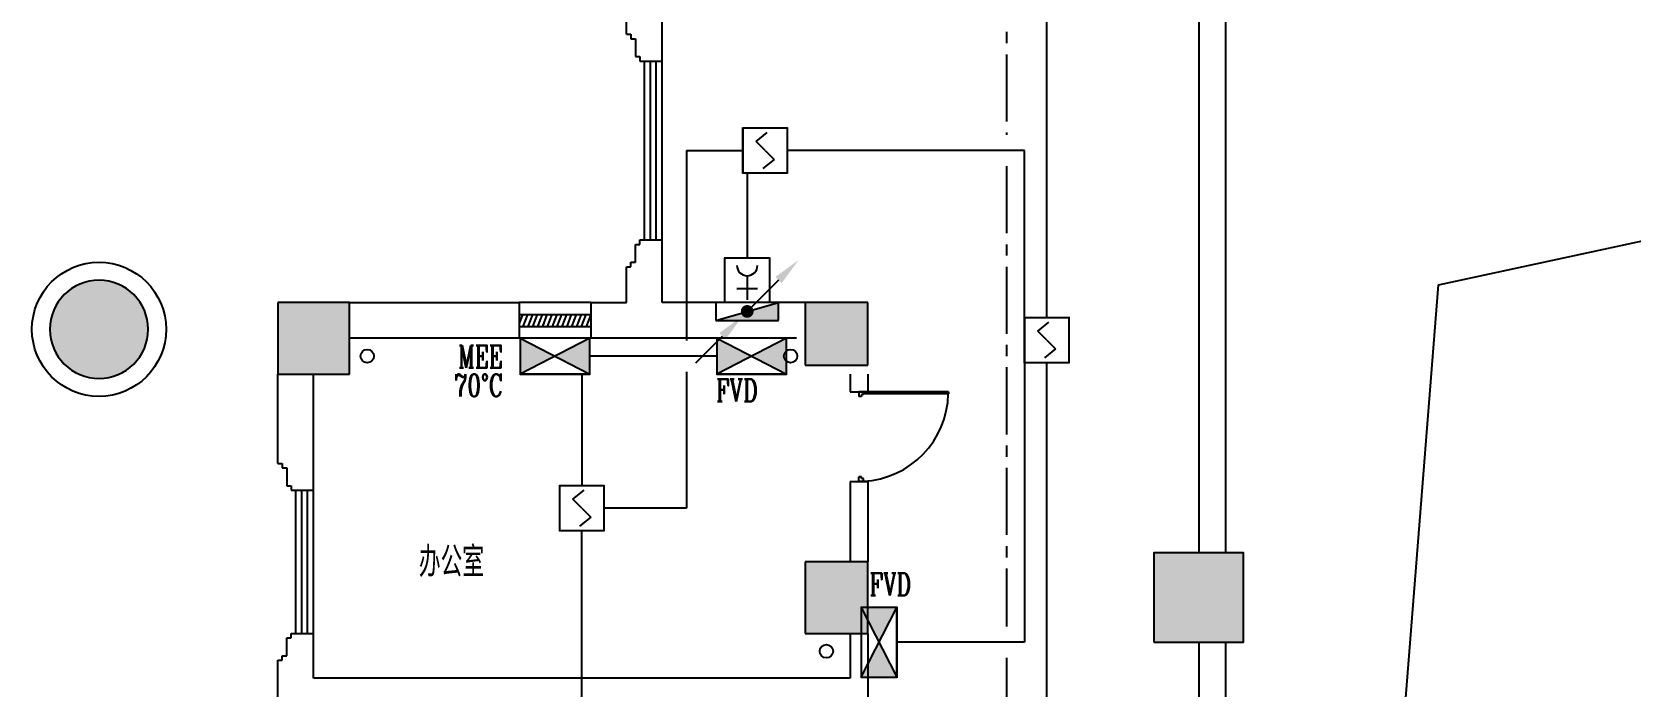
# Model space of a CAD drawing. Extents: x 190999 to 918899, y -200814 to 215286.
# Drawn here: x 770699 to 788585, y -9596 to -2271 of the extents above; entities that cross this region are included whole.
import ezdxf

# ---------------------------------------------------------------- set-up
doc = ezdxf.new("R2010")
doc.units = 0
doc.header["$LTSCALE"] = 1000
doc.header["$MEASUREMENT"] = 0
doc.linetypes.add('CENTER2', pattern=[1.125, 0.75, -0.125, 0.125, -0.125])
doc.linetypes.add('HIDDEN', pattern=[0.375, 0.25, -0.125])
for name, color, linetype in [('00-EQUIP', 3, 'Continuous'), ('00-LWIRE', 4, 'Continuous'), ('00-WIRE-4', 6, 'Continuous'), ('A-卫生间', 250, 'Continuous'), ('A-墙线', 2, 'Continuous'), ('A-外包装修', 250, 'Continuous'), ('A-外窗', 145, 'Continuous'), ('A-门', 167, 'Continuous'), ('COLUMN', 2, 'Continuous'), ('EQUIP_消火栓', 1, 'Continuous'), ('PUB_HATCH', 250, 'Continuous'), ('STAIR', 5, 'Continuous'), ('WALL', 2, 'Continuous'), ('WINDOW', 177, 'Continuous'), ('房间名称', 7, 'Continuous'), ('暖通-风-说明', 3, 'Continuous'), ('雨水管', 151, 'Continuous')]:
    doc.layers.add(name, color=color, linetype=linetype)
doc.styles.add('_TCH_DIM', font='SIMPLEX', dxfattribs={"bigfont": 'GBCBIG'})
doc.styles.add('HZ-ZGBZ', font='romanc.shx', dxfattribs={"width": 0.65})
doc.styles.get("Standard").update_dxf_attribs({"font": 'simhei.ttf'})

# ---------------------------------------------------------------- blocks, each defined once
blk = doc.blocks.new('$TwtSys$00000434')
for p, q in [((-0.5, 0.5), (-0.5, -0.5)), ((-0.5, -0.5), (0.5, 0.5)), ((0.5, 0.5), (-0.5, 0.5)), ((0.5, -0.5), (0.5, 0.5)), ((-0.5, -0.5), (0.5, -0.5))]:
    blk.add_line(p, q)
blk.add_solid([(0.5, -0.5), (0.5, 0.5), (-0.5, -0.5)])
blk = doc.blocks.new('m1000')
at = {"layer": 'A-墙线'}
for p, q in [((0, 0), (0, 200)), ((1000, 0), (1000, 200))]:
    blk.add_line(p, q, dxfattribs=at)
at = {"layer": 'A-门'}
for p, q in [((0, 1100), (5.820766091346741e-11, 100.0000000009313)), ((0, 1100), (19.99999999994179, 1099.999999999069)), ((19.99999999994179, 1099.999999999069), (20.00000000005821, 150.0000000009313)), ((5.820766091346741e-11, 150.0000000009313), (29.99999999994179, 150.0000000009313)), ((5.820766091346741e-11, 100.0000000009313), (50.00000000005821, 100.0000000009313)), ((29.99999999994179, 150.0000000009313), (30, 130)), ((30, 130), (50.00000000005821, 130.0000000009313)), ((50.00000000005821, 130.0000000018626), (50.00000000005821, 100.0000000009313)), ((950.0000000000582, 130.0000000018626), (950.0000000000582, 100.0000000009313)), ((970.0000000001164, 130), (950.0000000000582, 130.0000000009313)), ((1000.000000000058, 100.0000000009313), (950.0000000000582, 100.0000000009313)), ((970.0000000001746, 150.0000000009313), (970.0000000001164, 130)), ((1000.000000000058, 150.0000000009313), (970.0000000001746, 150.0000000009313)), ((1000.000000000058, 150.0000000009313), (1000.000000000058, 100.0000000009313))]:
    blk.add_line(p, q, dxfattribs=at)
blk.add_arc((5.820766091346741e-11, 100.0000000009313), 1000, 2.865983971930656, 88.85400800037786, dxfattribs=at)
blk = doc.blocks.new('$WINLIB2D$00000039')
at = {"color": 0}
for p, q in [((0.5000000000016556, 0.4999999999536158), (-0.4999999999983444, 0.5000000000445652)), ((-0.4999999999994316, 0.1666666667124446), (0.5000000000005684, 0.1666666666205856)), ((-0.4518745131427337, -0.1666666666260426), (-0.5000000000072333, 0.08358586507802102)), ((-0.383883476490162, -0.166666666632409), (-0.4479860405916867, 0.1666666667078971)), ((-0.3158924398378105, -0.166666666637866), (-0.3799950039392783, 0.1666666667006211)), ((-0.2479014031852032, -0.166666666645142), (-0.3120039672867279, 0.1666666666951642)), ((-0.1799103665328516, -0.1666666666505989), (-0.2440129306343195, 0.1666666666887977)), ((-0.1119193298802728, -0.1666666666569654), (-0.1760218939817975, 0.1666666666824312)), ((-0.04392829322789282, -0.1666666666633319), (-0.1080308573293252, 0.1666666666760648)), ((0.02406274342471448, -0.1666666666696983), (-0.04003982067681022, 0.1666666666696983)), ((0.09205378007703047, -0.1666666666751553), (0.02795121597556971, 0.1666666666642413)), ((0.1600448167296094, -0.1666666666815217), (0.09594225262809175, 0.1666666666578749)), ((0.2280358533819609, -0.1666666666878882), (0.1639332892805214, 0.1666666666505989)), ((0.2960268900345682, -0.1666666666942547), (0.2319243259330435, 0.1666666666460515)), ((0.3640179266869765, -0.1666666667006211), (0.2999153625854802, 0.166666666639685)), ((0.432008963339527, -0.1666666667060781), (0.3679063992380023, 0.166666666632409)), ((0.4999999999916795, -0.1666666667115351), (0.4358974358904675, 0.1666666666260426)), ((-0.5000000000005755, -0.1666666666214951), (0.4999999999994245, -0.1666666667124446)), ((0.4999999999983302, -0.5000000000463842), (-0.5000000000016698, -0.4999999999554348))]:
    blk.add_line(p, q, dxfattribs=at)
blk = doc.blocks.new('_FZH')
blk.add_lwpolyline([(-0.5, -0.5), (0.5, -0.5), (0.5, 0.5), (-0.5, 0.5)], close=True)
at = {"layer": 'PUB_HATCH'}
blk.add_solid([(-0.5, -0.5), (0.5, -0.5), (-0.5, 0.5), (0.5, 0.5)], dxfattribs=at)
blk = doc.blocks.new('_LINKPT1')
at = {"color": 0}
blk.add_line((0, 0), (0, 0), dxfattribs=at)
blk = doc.blocks.new('3S1KCGW2')
for p, q in [((0.499999999999875, 0.499999999999875), (-0.499999999999875, 0.499999999999875)), ((-0.499999999999875, 0.499999999999875), (-0.499999999999875, -0.499999999999875)), ((-0.2, 0.2), (0.05, 0.4)), ((0.499999999999875, -0.499999999999875), (0.499999999999875, 0.499999999999875)), ((0, 0), (-0.2, 0.2)), ((0, 0), (0.2, -0.2)), ((0.2, -0.2), (-0.05, -0.4)), ((-0.499999999999875, -0.499999999999875), (0.499999999999875, -0.499999999999875))]:
    blk.add_line(p, q)
at = {"const_width": 0.04, "flags": 128}
blk.add_lwpolyline([(-0.499999999999875, -0.499999999999875), (-0.499999999999875, 0.499999999999875), (0.499999999999875, 0.499999999999875), (0.499999999999875, -0.499999999999875)], close=True, dxfattribs=at)
at = {"xscale": 0.002, "yscale": 0.002, "zscale": 0.002}
for p in [(0, 0.499999999999875), (-0.499999999999875, 0), (0.499999999999875, 0), (0, -0.499999999999875)]:
    blk.add_blockref('_LINKPT1', p, dxfattribs=at)
at = {"flags": 9}
blk.add_attdef('A', (0, 0), '', height=2e-05, dxfattribs=at)
blk = doc.blocks.new('J62IR8YJ')
for p, q in [((-0.5000000000001503, 1.000000000000284), (0.5000000000001503, 1.000000000000284)), ((-0.5000000000001503, 0), (-0.5000000000001503, 1.000000000000284)), ((0.5000000000001503, 1.000000000000284), (0.5000000000001503, 0)), ((0, 0.5980510358777451), (0, 0.05958949741605579)), ((0.5000000000001503, 0), (-0.5000000000001503, 0)), ((-0.2307692307693, 0.311867364274292), (0.2307692307693, 0.311867364274292))]:
    blk.add_line(p, q)
at = {"const_width": 0.04, "flags": 128}
blk.add_lwpolyline([(-0.5000000000001503, 0), (-0.5000000000001503, 1.000000000000284), (0.5000000000001503, 1.000000000000284), (0.5000000000001503, 0)], close=True, dxfattribs=at)
blk.add_arc((0, 0.8288202666470283), 0.2307692307693, 180, 0)
at = {"xscale": 0.002, "yscale": 0.00200000000000955, "zscale": 0.002}
for p in [(0, 1.000000000000284), (-0.5000000000001503, 0.5000000000001421), (0.5000000000001503, 0.5000000000001421), (0, 0)]:
    blk.add_blockref('_LINKPT1', p, dxfattribs=at)
at = {"flags": 9}
blk.add_attdef('A', (0, 0), '', height=2e-05, dxfattribs=at)
blk = doc.blocks.new('6H2KALM6')
for p, q in [((-0.7799999999988358, 0.3999999999996362), (0.7799999999988358, -0.3999999999996362)), ((0.7799999999988358, 0.3999999999996362), (-0.7799999999988358, -0.3999999999996362)), ((0.7799999999988358, 0.3999999999996362), (-0.7799999999988358, 0.3999999999996362)), ((-0.7799999999988358, 0.3999999999996362), (-0.7799999999988358, -0.3999999999996362)), ((0.7799999999988358, -0.3999999999996362), (0.7799999999988358, 0.3999999999996362)), ((-0.7799999999988358, -0.3999999999996362), (0.7799999999988358, -0.3999999999996362))]:
    blk.add_line(p, q)
at = {"const_width": 0.04}
blk.add_lwpolyline([(-0.7799999999988358, 0.3999999999996362), (-0.7799999999988358, -0.3999999999996362), (0.7799999999988358, -0.3999999999996362), (0.7799999999988358, 0.3999999999996362)], close=True, dxfattribs=at)
for points in [[(-0.7799999999988358, 0.3999999999996362), (-7.958078640513122e-16, -7.958078640513122e-16), (-0.7799999999988358, -0.3999999999996362)], [(0.7799999999988358, 0.3999999999996362), (3.410605131648481e-16, -1.70530256582424e-16), (0.7799999999988358, -0.3999999999996362)]]:
    blk.add_solid(points)
at = {"xscale": 0.002, "yscale": 0.002, "zscale": 0.002}
for p in [(0, 0.3999999999996362), (-0.7799999999988358, 0), (0.7799999999988358, 0), (0, -0.3999999999996362)]:
    blk.add_blockref('_LINKPT1', p, dxfattribs=at)
at = {"flags": 9}
blk.add_attdef('A', (0, 0), '', height=2e-05, dxfattribs=at)
blk = doc.blocks.new('_WRLD1L')
for p, q in [((0.7000000000000001, 0.7000000000000001), (0, 0)), ((0.1041666666666562, 0.1041666666666562), (0.1041666666666562, 0.1041666666666562)), ((-0.1041666666666562, -0.1041666666666562), (-0.1041666666666562, -0.1041666666666562))]:
    blk.add_line(p, q)
at = {"const_width": 0.1425}
blk.add_lwpolyline([(-0.07125, 0, 1), (0.07125, 0, 1)], format="xyb", close=True, dxfattribs=at)
blk.add_solid([(0.63, 0.77), (0.77, 0.63), (1.15, 1.15)])
at = {"width": 0.8, "flags": 9}
blk.add_attdef('A', (0, 0), '', height=2e-05, dxfattribs=at)
blk = doc.blocks.new('_WRLD10L')
for p, q in [((1.15, 1.15), (0.55, 0.55)), ((0.1041666666666562, 0.1041666666666562), (0.1041666666666562, 0.1041666666666562)), ((-0.1041666666666562, -0.1041666666666562), (-0.1041666666666562, -0.1041666666666562))]:
    blk.add_line(p, q)
at = {"const_width": 0.1425}
blk.add_lwpolyline([(-0.07125, 0, 1), (0.07125, 0, 1)], format="xyb", close=True, dxfattribs=at)
blk.add_solid([(0.6200000000000003, 0.4800000000000002), (0.4800000000000002, 0.6200000000000003), (0.1000000000000001, 0.1000000000000001)])
at = {"width": 0.8, "flags": 9}
blk.add_attdef('A', (0, 0), '', height=2e-05, dxfattribs=at)

msp = doc.modelspace()

# ---------------------------------------------------------------- hatches: boundary and pattern name
at = {"layer": 'PUB_HATCH'}
for points in [[(770898.5377649828, -5596.303518227272, 0.9999999999999999), (771998.5377888246, -5596.303518227272, 0.9999999999999999)], [(774248.5377769007, -6096.303518229368), (774248.5377768998, -5296.303518225177), (773448.5377769037, -5296.303518226807), (773448.5377769052, -6096.303518230765)], [(780048.5377769095, -5996.303518213768), (780048.5377769037, -5296.303518226807), (779348.5339622045, -5296.303518223547), (779348.5339622005, -5996.303518236818)], [(780048.5377768995, -8996.303518227738), (780048.5377769035, -8196.30351822378), (779348.5339621966, -8196.303518228902), (779348.5339621977, -8996.303518226807)]]:
    msp.add_hatch(color=256, dxfattribs=at).paths.add_polyline_path(points)

# ---------------------------------------------------------------- linework, layer by layer
at = {"layer": '00-WIRE-4', "linetype": 'CENTER2'}
for p, q in [((781598.5377769042, 4228.696481779247), (781598.5377769042, -3421.306569978391)), ((781598.5377769042, -3771.306569978391), (781598.5377769042, -8921.305044099485)), ((781598.5377769042, -9271.305044099485), (781598.5377769042, -17346.30656997839))]:
    msp.add_line(p, q, dxfattribs=at)
at = {"layer": '00-WIRE-4'}
for p, q in [((782048.5377769041, -5466.306569978624), (782048.5377769041, 4228.69648177913)), ((778020.3629188646, -3596.306569978391), (778020.3629188646, -5721.303518220986)), ((778020.3629188646, -3596.306569978391), (778648.537776904, -3596.306569978391)), ((781798.5377769042, -3596.306569978391), (779148.537776904, -3596.306569978391)), ((781798.5377769042, -5466.306569978624), (781798.5377769042, -3596.306569978391)), ((778698.5339622088, -3846.306569978333), (778698.5339622087, -4796.303518224129)), ((778358.5377769044, -5896.303518220986), (776938.5377769035, -5896.303518220986)), ((778020.3629188646, -6071.303518220986), (778020.3629188646, -7596.306569978391)), ((781798.5377769042, -5966.306569978449), (781798.5377769042, -9096.305044099485)), ((782048.5377769041, -17346.30656997862), (782048.5377769041, -5966.306569978391)), ((776848.5377769042, -6096.303518220811), (776848.5377769042, -7346.306569978449)), ((778020.3629188646, -7596.306569978391), (777098.5377769042, -7596.306569978391)), ((776848.5377769042, -11346.30656997862), (776848.5377769042, -7846.306569978275)), ((781798.5377769042, -9096.305044099485), (780373.5377769037, -9096.305044099485))]:
    msp.add_line(p, q, dxfattribs=at)
at = {"layer": 'A-卫生间', "linetype": 'HIDDEN'}
msp.add_circle((792748.5377769038, -17596.3035182154), 8600, dxfattribs=at)
at = {"layer": 'A-墙线'}
for p, q in [((777348.5377769048, -2296.3035182147), (777348.5377769029, -1896.306569971814)), ((777748.5377769036, -2596.3035182147), (777748.5377769036, -1896.303518215398)), ((777348.5377769048, -2296.3035182147), (777398.5377769048, -2296.3035182147)), ((777398.5377769048, -2296.3035182147), (777398.5377769048, -2346.3035182147)), ((777398.5377769048, -2346.3035182147), (777448.537776905, -2346.3035182147)), ((777448.537776905, -2346.3035182147), (777448.5377769048, -2546.3035182147)), ((777448.5377769048, -2546.3035182147), (777498.5377769048, -2546.3035182147)), ((777498.5377769048, -2546.3035182147), (777498.5377769048, -2596.3035182147)), ((777498.5377769048, -2596.3035182147), (777748.5377769048, -2596.3035182147)), ((777448.5377769048, -4646.303518215165), (777498.5377769048, -4646.303518215165)), ((777448.537776905, -4846.303518215165), (777448.5377769048, -4646.303518215165)), ((777498.5377769048, -4646.303518215165), (777498.5377769048, -4596.303518215165)), ((777498.5377769048, -4596.303518215165), (777748.5377769048, -4596.303518215165)), ((777748.5377769036, -5296.303518215398), (777748.5377769036, -4596.3035182147)), ((777348.5377769036, -5296.303518215398), (777348.5377769036, -4896.3035182147)), ((777348.5377769048, -4896.303518215165), (777398.5377769048, -4896.303518215165)), ((777398.5377769048, -4846.303518215165), (777448.537776905, -4846.303518215165)), ((777398.5377769048, -4896.303518215165), (777398.5377769048, -4846.303518215165)), ((779348.5408286618, -5296.303518215631), (777748.537776904, -5296.303518215631)), ((776148.5419730603, -5696.303518246132), (774248.5377769005, -5696.303518245899)), ((779248.5339622087, -5696.303518227971), (776948.5419730602, -5696.303518227971)), ((773448.537776904, -7096.305044094071), (773448.5377769044, -6096.303518218891)), ((773848.537776904, -7396.305044094071), (773848.5377769044, -6096.303518218192)), ((779848.5377769002, -6096.303518222383), (779848.5377769002, -6296.303518222616)), ((780048.5377769002, -6096.303518222616), (780048.5377769002, -6296.303518222616)), ((773448.537776904, -7096.305044094071), (773498.537776904, -7096.305044094071)), ((773498.537776904, -7096.305044094071), (773498.537776904, -7146.305044094071)), ((773498.537776904, -7146.305044094071), (773548.5377769042, -7146.305044094071)), ((773548.5377769042, -7146.305044094071), (773548.537776904, -7346.305044094071)), ((779848.537776904, -7296.303518222616), (779848.537776904, -8196.30656997228)), ((780048.5377769038, -7296.303518222616), (780048.537776904, -8196.303518212138)), ((773548.537776904, -7346.305044094071), (773598.537776904, -7346.305044094071)), ((773598.537776904, -7346.305044094071), (773598.537776904, -7396.305044094071)), ((773598.537776904, -7396.305044094071), (773848.537776904, -7396.305044094071)), ((773548.537776904, -9046.305044094071), (773598.537776904, -9046.305044094071)), ((773548.5377769042, -9246.305044094071), (773548.537776904, -9046.305044094071)), ((773598.537776904, -9046.305044094071), (773598.537776904, -8996.305044094071)), ((773598.537776904, -8996.305044094071), (773848.537776904, -8996.305044094071)), ((773848.537776904, -9496.305044094071), (773848.537776904, -8996.305044094071)), ((779848.537776904, -8996.30656997484), (779848.537776904, -9496.305044094071)), ((780048.537776904, -8996.306569975772), (780048.537776904, -11994.26460274842)), ((773448.537776904, -9896.305044094071), (773448.537776904, -9296.305044094071)), ((773448.537776904, -9296.305044094071), (773498.537776904, -9296.305044094071)), ((773498.537776904, -9246.305044094071), (773548.5377769042, -9246.305044094071)), ((773498.537776904, -9296.305044094071), (773498.537776904, -9246.305044094071)), ((779848.537776904, -9496.305044094304), (773848.537776904, -9496.305044094071))]:
    msp.add_line(p, q, dxfattribs=at)
at = {"layer": 'A-外包装修'}
msp.add_circle((771448.540828662, -5596.306569972978), 750, dxfattribs=at)
at = {"layer": 'A-外窗'}
for p, q in [((777548.5377769048, -4596.303518215165), (777548.5377769048, -2596.3035182147)), ((777618.5377769048, -4596.303518215165), (777618.5377769048, -2596.3035182147)), ((777678.5377769048, -4596.303518215165), (777678.5377769048, -2596.3035182147)), ((777748.5377769048, -4596.303518215165), (777748.5377769048, -2596.3035182147)), ((773648.537776904, -8996.305044094071), (773648.537776904, -7396.305044094071)), ((773718.537776904, -8996.305044094071), (773718.537776904, -7396.305044094071)), ((773778.537776904, -8996.305044094071), (773778.537776904, -7396.305044094071)), ((773848.537776904, -8996.305044094071), (773848.537776904, -7396.305044094071))]:
    msp.add_line(p, q, dxfattribs=at)
at = {"layer": 'COLUMN'}
for p, q in [((774248.5377768998, -5296.303518225177), (773448.5377769037, -5296.303518226807)), ((773448.5377769037, -5296.303518226807), (773448.5377769052, -6096.303518230765)), ((774248.5377769007, -6096.303518229368), (774248.5377768998, -5296.303518225177)), ((780048.5377769037, -5296.303518226807), (779348.5339622045, -5296.303518223547)), ((779348.5339622045, -5296.303518223547), (779348.5339622005, -5996.303518236818)), ((780048.5377769095, -5996.303518213768), (780048.5377769037, -5296.303518226807)), ((779348.5339622005, -5996.303518236818), (780048.5377769095, -5996.303518213768)), ((773448.5377769052, -6096.303518230765), (774248.5377769007, -6096.303518229368)), ((780048.5377769035, -8196.30351822378), (779348.5339621966, -8196.303518228902)), ((779348.5339621966, -8196.303518228902), (779348.5339621977, -8996.303518226807)), ((780048.5377768995, -8996.303518227738), (780048.5377769035, -8196.30351822378)), ((779348.5339621977, -8996.303518226807), (780048.5377768995, -8996.303518227738))]:
    msp.add_line(p, q, dxfattribs=at)
for start, end in [(0, 180), (180, 0)]:
    msp.add_arc((771448.5377769037, -5596.303518227272), 550.000011920929, start, end, dxfattribs=at)
at = {"layer": 'STAIR'}
for p, q in [((783748.5377769062, -1896.30733290987), (783748.5377769062, -8096.303518215631)), ((784048.5377769058, -1896.307332909637), (784048.5377769058, -8096.303518215398)), ((786429.3286367196, -5097.172754846019), (801298.5377769007, -1896.307332909637)), ((784198.537776907, -33296.30275527548), (786429.3286367196, -5097.172754846019)), ((783748.5377768986, -9096.303518215165), (783748.5377768986, -13368.38450861463)), ((784048.5377768984, -9096.303518215165), (784048.5377768984, -13368.38450861417))]:
    msp.add_line(p, q, dxfattribs=at)
at = {"layer": 'WALL'}
for p, q in [((774248.5377769, -5296.303518246597), (776148.5419730601, -5296.303518245899)), ((776148.5419730601, -5296.303518246365), (776148.5419730603, -5696.303518246132)), ((776948.5419730601, -5296.303518227971), (777348.5377769036, -5296.303518227971)), ((776948.5419730601, -5296.303518227971), (776948.5419730602, -5696.303518227971))]:
    msp.add_line(p, q, dxfattribs=at)
at = {"layer": '雨水管'}
for centre in [(774448.5377769006, -5896.303518239147), (779184.2108046118, -5896.303518239147), (779584.2146193134, -9196.30656999859)]:
    msp.add_circle(centre, 75, dxfattribs=at)

# ---------------------------------------------------------------- block references
at = {"layer": '00-EQUIP', "xscale": 500, "yscale": 500, "zscale": 500}
for name, p in [('3S1KCGW2', (778898.537776904, -3596.306569978391)), ('J62IR8YJ', (778698.5339622087, -5296.303518224304)), ('3S1KCGW2', (782048.5377769041, -5716.306569978507)), ('6H2KALM6', (776548.5377769041, -5896.303518220986)), ('6H2KALM6', (776548.5377769041, -5896.303518220986)), ('6H2KALM6', (778748.537776904, -5896.303518220986)), ('3S1KCGW2', (776848.5377769042, -7596.306569978391))]:
    msp.add_blockref(name, p, dxfattribs=at)
at = {"layer": '00-EQUIP', "xscale": 500, "yscale": 500, "zscale": 500, "rotation": 90}
msp.add_blockref('6H2KALM6', (780173.5377769038, -9096.305044099485), dxfattribs=at)
at = {"layer": '00-LWIRE', "xscale": 500, "yscale": 500, "zscale": 500}
msp.add_blockref('_WRLD1L', (778698.5339622087, -5396.303518224362), dxfattribs=at)
at = {"layer": '00-LWIRE', "xscale": 500, "yscale": 500, "zscale": 500, "rotation": 180}
msp.add_blockref('_WRLD10L', (778698.5339622087, -5396.303518224362), dxfattribs=at)
at = {"layer": 'A-门', "rotation": 270}
msp.add_blockref('m1000', (779848.5377769002, -6296.303518222616), dxfattribs=at)
at = {"layer": 'COLUMN', "xscale": 1000, "yscale": 1000, "zscale": 1000, "rotation": 359.9999999999333}
msp.add_blockref('_FZH', (783748.5377769048, -8596.30351822704), dxfattribs=at)
at = {"layer": 'EQUIP_消火栓', "xscale": 700, "yscale": 200, "zscale": 700}
msp.add_blockref('$TwtSys$00000434', (778698.5339622083, -5396.303518218891), dxfattribs=at)
at = {"layer": 'WINDOW', "xscale": 800, "yscale": -400, "zscale": 800}
msp.add_blockref('$WINLIB2D$00000039', (776548.5419730615, -5496.303518227971), dxfattribs=at)

# ---------------------------------------------------------------- texts
at = {"layer": '房间名称', "style": '_TCH_DIM'}
msp.add_text('办公室', height=337.5886524822697, dxfattribs=at).set_placement((775025.8128724231, -8364.744463080511))
at = {"layer": '暖通-风-说明', "style": 'HZ-ZGBZ', "width": 0.7}
for s, p in [('MEE', (775464.3695573282, -6026.838180563733)), ('70%%dC', (775419.385539103, -6347.285126437753)), ('FVD', (778351.7502438762, -6404.778327215899)), ('FVD', (780068.0656069218, -8573.355392172321))]:
    msp.add_text(s, height=250, dxfattribs=at).set_placement(p)

doc.saveas('drawing.dxf')
